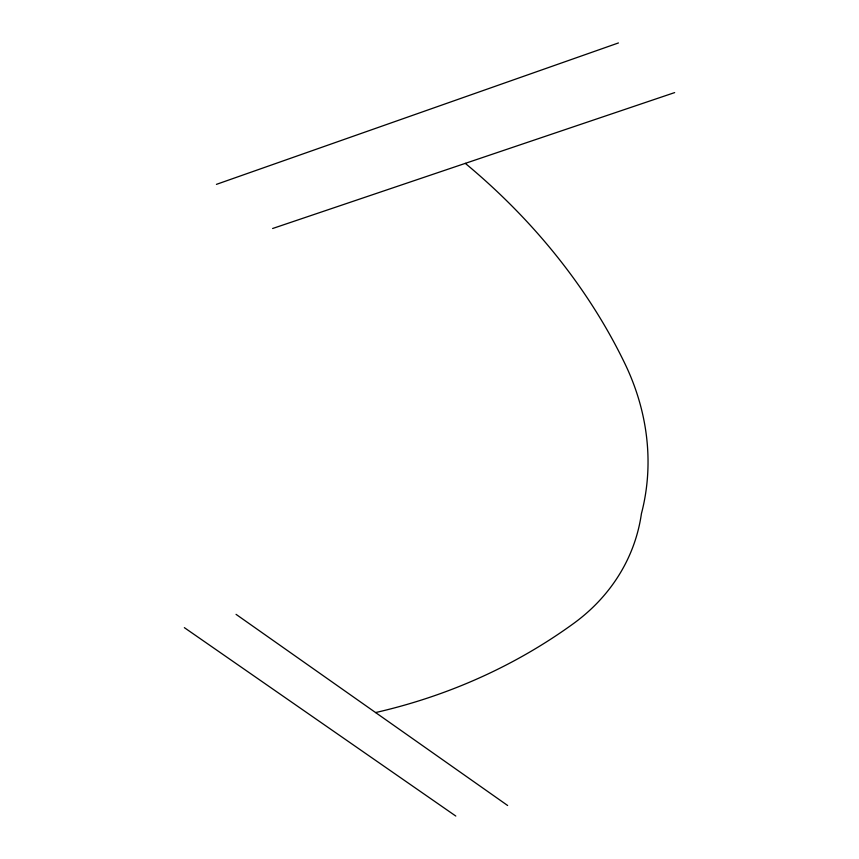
<?xml version="1.0" encoding="UTF-8"?>
<svg xmlns="http://www.w3.org/2000/svg" width="859" height="859" viewBox="0 0 859 859"><rect width="100%" height="100%" fill="white"/><g stroke="black" fill="none" stroke-linecap="round" stroke-linejoin="round"><path stroke-width="1.29" d="M216.425 184.363L618.437 42.95M272.614 228.505L674.648 92.6M184.352 627.65L455.796 816.05M236.053 614.357L507.637 805.495M375.587 712.562A701.406 601.225 45.5 0 0 573.297 623.709A217.005 184.996 15.7 0 0 641.415 513.693A272.872 233.798 19.4 0 0 624.815 363.454A555.064 439.4 27.3 0 0 465.299 163.371"/></g></svg>
